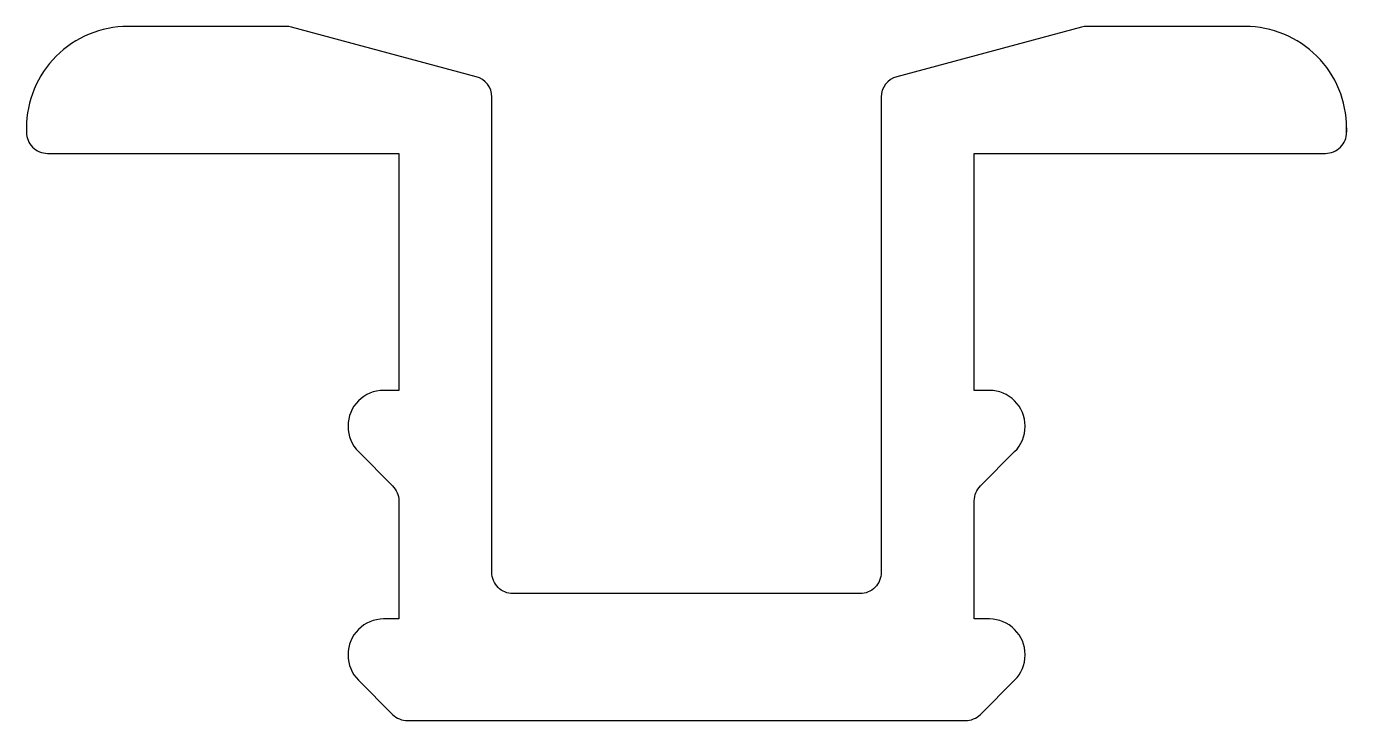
# Model space of a CAD drawing. Extents: x 588.8 to 604.4, y 716 to 724.2.
import ezdxf

# ---------------------------------------------------------------- set-up
doc = ezdxf.new("R2010")
doc.units = 0
doc.layers.get('0').update_dxf_attribs({"linetype": 'CONTINUOUS'})

msp = doc.modelspace()

# ---------------------------------------------------------------- linework, layer by layer
at = {"color": 1}
msp.add_line((604.424, 722.954), (604.424, 722.954), dxfattribs=at)
msp.add_line((604.424, 722.954), (604.424, 722.954), dxfattribs=at)
msp.add_lwpolyline([(600.624, 716.728), (600.624, 716.734, 0.414214), (600.204, 717.154), (600.024, 717.154), (600.024, 718.55, -0.198912), (600.097, 718.727), (600.501, 719.131, 0.198912), (600.624, 719.428), (600.624, 719.434, 0.414214), (600.204, 719.854), (600.024, 719.854), (600.024, 722.654), (604.174, 722.654, 0.414214), (604.424, 722.904), (604.424, 722.954), (604.424, 722.904), (604.424, 722.954, 0.414214), (603.224, 724.154), (601.356, 724.154, 0.065543), (601.292, 724.145), (599.109, 723.56, 0.339454), (598.924, 723.319), (598.924, 717.704, -0.414214), (598.674, 717.454), (594.574, 717.454, -0.414214), (594.324, 717.704), (594.324, 723.319, 0.339454), (594.138, 723.56), (591.955, 724.145, 0.065543), (591.891, 724.154), (590.024, 724.154, 0.414214), (588.824, 722.954), (588.824, 722.954), (588.824, 722.954), (588.824, 722.904, 0.414214), (589.074, 722.654), (593.224, 722.654), (593.224, 719.854), (593.044, 719.854, 0.414214), (592.624, 719.434), (592.624, 719.428, 0.198912), (592.747, 719.131), (593.15, 718.727, -0.198912), (593.224, 718.55), (593.224, 717.154), (593.044, 717.154, 0.414214), (592.624, 716.734), (592.624, 716.728, 0.198912), (592.747, 716.431), (593.15, 716.027, 0.198912), (593.327, 715.954), (599.92, 715.954, 0.198912), (600.097, 716.027), (600.501, 716.431, 0.198912)], format="xyb", close=True, dxfattribs=at)

doc.saveas('drawing.dxf')
